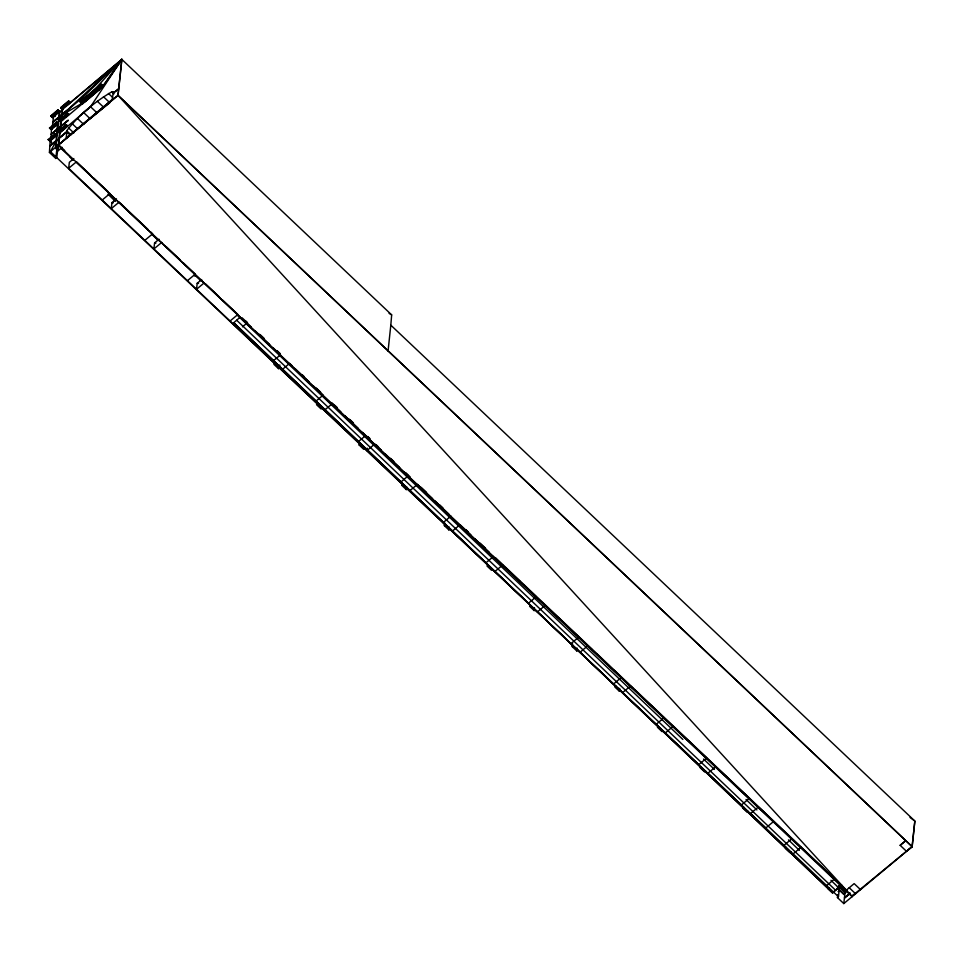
<?xml version="1.0" encoding="UTF-8"?>
<svg xmlns="http://www.w3.org/2000/svg" width="963" height="963" viewBox="0 0 963 963"><rect width="100%" height="100%" fill="white"/><g stroke="black" fill="none" stroke-linecap="round" stroke-linejoin="round"><path stroke-width="1.44" d="M58.899 145.907L58.177 145.148L112.19 99.634L113.381 91.858L111.877 91.81C94.747 101.813 78.894 115.079 66.7 130.751L66.88 131.943L49.944 145.87L55.902 140.754L56.083 148.254L58.899 145.907L58.719 138.407L66.664 131.787L70.058 134.952M56.083 148.254L56.083 141.128L50.425 151.612L838.448 896.709L837.437 897.564L843.793 903.583L912.117 846.658L914.85 821.042L390.809 325.157L391.664 314.889L121.844 59.417L67.061 105.34M49.944 145.87L59.285 138.961L58.719 138.407L58.924 145.365M58.262 146.328L58.009 150.866L62.21 147.363M70.696 102.511L121.844 59.417L117.992 95.313L58.177 145.148L59.537 133.207L90.558 106.761L121.844 59.417L118.04 95.373L58.274 145.064L852.207 896.577L118.04 95.373L912.117 846.658L852.399 895.759L855.216 893.411M388.065 351.014L390.809 325.157M900.152 845.309L905.762 840.651L900.152 845.309L906.508 851.328L912.142 846.67L914.85 821.042L910.023 817.455M59.152 117.751L58.587 117.209L52.604 122.337L82.806 97.48L82.505 100.308L82.806 97.48L121.844 59.417L102.885 86.658L82.914 103.583L81.879 102.259L82.914 103.583M60.019 126.923L68.204 120.315L51.256 134.23L57.226 129.09L57.804 129.644L59.838 111.732L62.655 109.385L60.765 107.591L68.722 100.971L70.179 103.017L62.222 109.65L60.922 121.073L63.197 119.183M55.83 148.759L55.914 147.917M832.574 892.845L841.566 885.045L832.574 892.845L233.732 322.749L239.739 317.537L682.863 739.452M236.693 320.246L835.547 890.209M838.568 887.657L830.961 880.314M59.838 111.732L57.949 109.938L50.834 116.078L52.363 117.522L54.506 115.837L53.507 116.872M51.424 142.729L48.174 139.418L51.448 142.512M58.466 123.77L56.576 121.976L57.491 123.204L51.545 128.163L52.122 128.705L50.991 129.548L49.486 127.886L51.015 129.331M50.834 116.078L57.949 109.938L59.814 111.961M49.294 139.599L51.472 141.669M51.978 116.042L58.442 110.661L51.978 116.042L52.977 117.113M55.794 158.462L57.154 146.52L58.153 145.69L56.781 157.631L55.794 158.462L49.426 152.443L50.245 139.683L56.179 134.748L55.758 134.218L49.282 139.707L50.245 139.683M50.991 138.54L51.545 128.163M52.291 127.176L53.459 116.968L59.405 111.997L58.863 111.178L53.892 115.56L54.951 116.571L53.928 115.295L53.398 116.764M55.24 133.725L56.793 134.952L57.491 123.204M50.22 139.96L56.179 134.748M57.226 129.09L56.468 141.296M58.587 117.209L59.14 117.919L61.969 115.404L61.403 114.862L61.62 118.497M56.155 135.013L56.721 135.554L55.36 147.495L49.426 152.443M58.105 123.42L59.405 111.997M55.722 147.833L56.107 147.712M59.537 133.207L58.081 131.161M59.923 129.873L60.85 121.687L59.393 119.629L61.283 121.422M62.222 109.65L60.765 107.591M59.862 120.447L67.831 113.706M59.61 136.084L60.103 131.775M61.114 122.891L60.621 127.297L57.78 129.824M62.378 111.792L62.655 109.385M67.554 125.984C66.88 122.397 63.137 130.848 58.972 132.677M68.229 114.513L68.879 114.453C68.18 110.865 64.425 119.328 60.284 121.145M60.741 107.82L68.722 100.971M66.507 125.359L58.562 131.979M61.632 109.072L69.577 102.451L68.698 101.187M58.695 138.588L66.664 131.787M69.336 108.41L61.379 115.03M66.88 131.943L66.194 137.962L112.19 99.634M99.658 88.596L103.005 85.815L121.844 59.417L69.348 108.229M665.289 732.903L673.137 726.355L706.661 758.086L698.813 764.634L68.662 168.308L69.348 162.29L73.838 158.546M81.843 102.572L98.443 88.452L99.478 89.776L98.443 88.452M99.514 89.463L85.165 101.717L84.082 100.694M98.407 88.765C102.56 88.235 100.224 81.686 102.981 85.827L102.885 86.658L101.813 85.647M101.645 85.069L80.76 103.185L81.831 104.197L84.383 101.344M118.244 88.969L112.9 93.411L118.461 89.162M116.451 198.872L111.961 202.615L111.275 208.634L119.135 202.098L148.338 229.724M159.076 239.209L154.586 242.941L153.899 248.96L161.748 242.423M195.621 275.105L194.586 276.044M201.688 279.535L197.198 283.278L196.512 289.297L204.373 282.749M274.937 363.496L273.913 364.339L278.463 368.636L278.788 365.784M279.812 364.929L279.487 367.794L278.463 368.636M364.724 448.445L363.701 449.3L359.151 445.002L359.476 442.149M367.228 448.18L366.951 450.588L374.812 444.039L381.3 450.178M407.301 488.747L406.278 489.601L401.74 485.304L402.065 482.451M406.278 489.601L406.603 486.748M449.926 529.072L448.902 529.927L444.352 525.629L444.677 522.777M448.902 529.927L449.227 527.074M530.613 605.438L529.59 606.293L534.14 610.59L534.465 607.737M577.776 650.073L576.753 650.916L572.215 646.618L572.54 643.765M576.753 650.916L577.078 648.063M615.851 686.101L614.827 686.956L619.378 691.253L619.703 688.401M828.938 887.754L827.915 888.608L832.465 892.906L833.489 892.027M837.437 897.564L837.774 894.579M838.448 896.709L839.748 885.334M843.793 903.583L845.093 892.207L847.332 890.33M850.076 892.954L844.455 897.805L849.161 894.073M80.603 102.608L80.134 101.621L101.163 84.106M82.385 100.417L82.806 97.48M56.468 112.141L57.949 109.938M121.844 59.417L90.353 94.398M83.733 112.647L90.089 118.678L108.831 103.535M61.656 108.807L69.613 102.174M52.833 122.361L69.565 108.434M80.085 101.934L101.127 84.407M49.462 128.103L56.576 121.976M59.369 119.857L67.35 113.008M57.058 122.674L50.606 128.067L51.605 129.138M80.808 102.8L101.849 85.274M80.76 103.185L81.879 102.259M60.308 120.869L68.265 114.236M51.508 128.428L57.455 123.481M87.669 98.599L89.86 96.782M65.472 117.293L68.879 114.453M52.086 128.982L58.033 124.022M60.85 121.687L82.95 103.27M51.256 134.23L68.204 120.315M48.15 139.635L55.264 133.508M58.057 131.377L66.038 124.54M59.008 132.4L66.953 125.78M60.741 131.654L64.148 128.825M80.266 115.367L90.883 106.496M50.786 140.502L56.721 135.554M59.225 139.166L56.083 141.128M68.662 168.308L76.51 161.76L90.57 175.061M102.186 200.039L110.047 193.491M144.811 240.365L152.66 233.816L150.493 231.77M187.424 280.69L195.284 274.154L183.379 262.899M230.049 321.028L237.897 314.48L222.754 300.155M242.495 326.818L246.985 323.087L251.307 327.179M272.661 361.354L280.51 354.817L272.938 347.643M281.75 369.961L289.598 363.412L291.765 365.459M315.286 401.691L323.135 395.143L313.396 385.934M317.549 403.822L316.538 404.677L321.076 408.974L322.099 408.119M324.375 410.286L332.223 403.75L340.878 411.935M357.899 442.017L365.747 435.469L362.509 432.399M359.151 445.002L360.174 444.148M400.488 482.319L408.336 475.77L404.015 471.677M401.74 485.304L402.763 484.449M409.576 490.913L417.424 484.377L432.568 498.702M443.1 522.644L450.949 516.108M444.352 525.629L445.375 524.775M452.189 531.251L460.049 524.703L470.859 534.934M485.725 562.97L493.574 556.433M488 565.112L486.977 565.967L491.515 570.265L492.538 569.41M494.813 571.577L502.662 565.04M528.338 603.307L536.186 596.759L524.293 585.504M534.14 610.59L535.163 609.735M537.426 611.902L545.275 605.366M570.963 643.633L578.811 637.097L565.835 624.806M572.215 646.618L573.226 645.776M580.051 652.24L587.899 645.692L592.221 649.784M613.575 683.971L621.424 677.422L613.852 670.26M619.378 691.253L620.389 690.399M622.664 692.566L630.512 686.029L632.679 688.076M656.188 724.296L664.049 717.76L634.846 690.122M658.463 726.427L657.452 727.282L661.99 731.579L663.013 730.724M701.088 766.765L700.065 767.619L704.615 771.917L705.626 771.062M743.701 807.09L742.678 807.945L747.228 812.242L748.251 811.388M784.051 845.273L791.899 838.737L794.174 840.88M786.326 847.428L785.302 848.271L789.853 852.568L790.864 851.725M793.139 853.868L800.987 847.332M826.675 885.575L834.524 879.038M838.111 891.594L839.134 890.751L837.521 886.971L839.134 890.751M846.176 890.751L845.177 891.594L838.809 885.575M844.659 897.985L849.137 894.254M61.584 115.235L81.951 103.342M111.961 202.615L113.297 202.796M154.586 242.941L155.91 243.121M197.198 283.278L198.534 283.459M389.076 313.372L391.664 314.889M50.858 115.861L52.748 117.642M118.04 95.373L912.142 846.67M111.877 91.81L113.995 93.82M108.482 93.495L112.731 97.504M100.694 86.586L101.765 87.597M100.658 86.899L101.729 87.91M103.498 96.745L109.866 102.776M97.347 101.308L103.715 107.326M84.118 100.381L85.201 101.404M90.558 106.761L96.974 112.827M77.437 118.473L83.793 124.492M72.213 123.709L77.522 128.729M68.542 127.923L73.838 132.942M66.7 130.751L70.949 134.76M60.043 126.743L60.597 127.477M860.525 889.643L854.157 883.625L845.839 890.558L852.207 896.577M849.222 887.742L855.589 893.76M245.324 320.643L247.503 322.713M260.612 335.124L263.886 338.218M276.995 350.628L280.269 353.722M334.871 405.411L337.05 407.481M350.159 419.88L353.433 422.986M367.625 436.42L369.816 438.49M829.552 873.682L831.731 875.752M242.026 317.766L247.479 322.942M259.492 334.305L263.862 338.446M276.971 350.845L280.245 353.951M302.081 374.619L304.272 376.689M316.273 388.065L320.643 392.194M331.561 402.534L337.026 407.698M349.039 419.074L353.409 423.202M367.601 436.648L369.792 438.719M376.34 444.918L378.519 446.988M390.533 458.352L393.807 461.458M405.82 472.821L410.19 476.962M421.108 487.302L426.573 492.466M439.67 504.865L442.956 507.97M465.887 529.674L468.066 531.745M480.08 543.12L485.545 548.284M495.367 557.589L841.542 885.274M58.334 144.558L64.702 150.577M93.82 178.143L107.88 191.444M166.081 246.516L180.141 259.817M205.444 283.772L219.504 297.086M255.64 331.272L269.7 344.573M295.015 368.528L309.075 381.842M345.199 416.028L358.176 428.306M385.621 454.283L399.681 467.585M434.734 500.748L448.794 514.061M475.18 539.039L489.252 552.341M506.983 569.133L519.972 581.411M547.441 607.412L560.418 619.691M596.554 653.889L609.531 666.167M76.45 162.266L841.373 885.515M60.296 147.724L73.236 159.966M109.252 194.057L115.801 200.244M151.817 234.334L158.365 240.533M194.382 274.611L200.93 280.811M236.946 314.889L240.22 317.995M839.206 886.345L845.731 892.821L838.725 886.189M703.568 759.049L714.45 769.413M746.024 799.471L756.906 809.931M788.492 839.892L799.374 850.353M233.732 322.749L832.574 892.785M841.397 885.31L846.236 890.053M69.962 156.873L73.164 160.014M108.012 194.153L115.404 201.399M839.206 889.186L839.11 890.029L843.889 894.555L843.985 893.712L839.206 889.186M61.247 108.301L69.204 101.669L61.247 108.301M102.981 85.851L102.885 86.658L102.981 85.851M715.75 766.692L707.901 773.229L741.426 804.96L749.286 798.411L715.75 766.692M758.375 807.018L750.514 813.554L765.778 827.999L773.626 821.463L758.375 807.018"/></g></svg>
